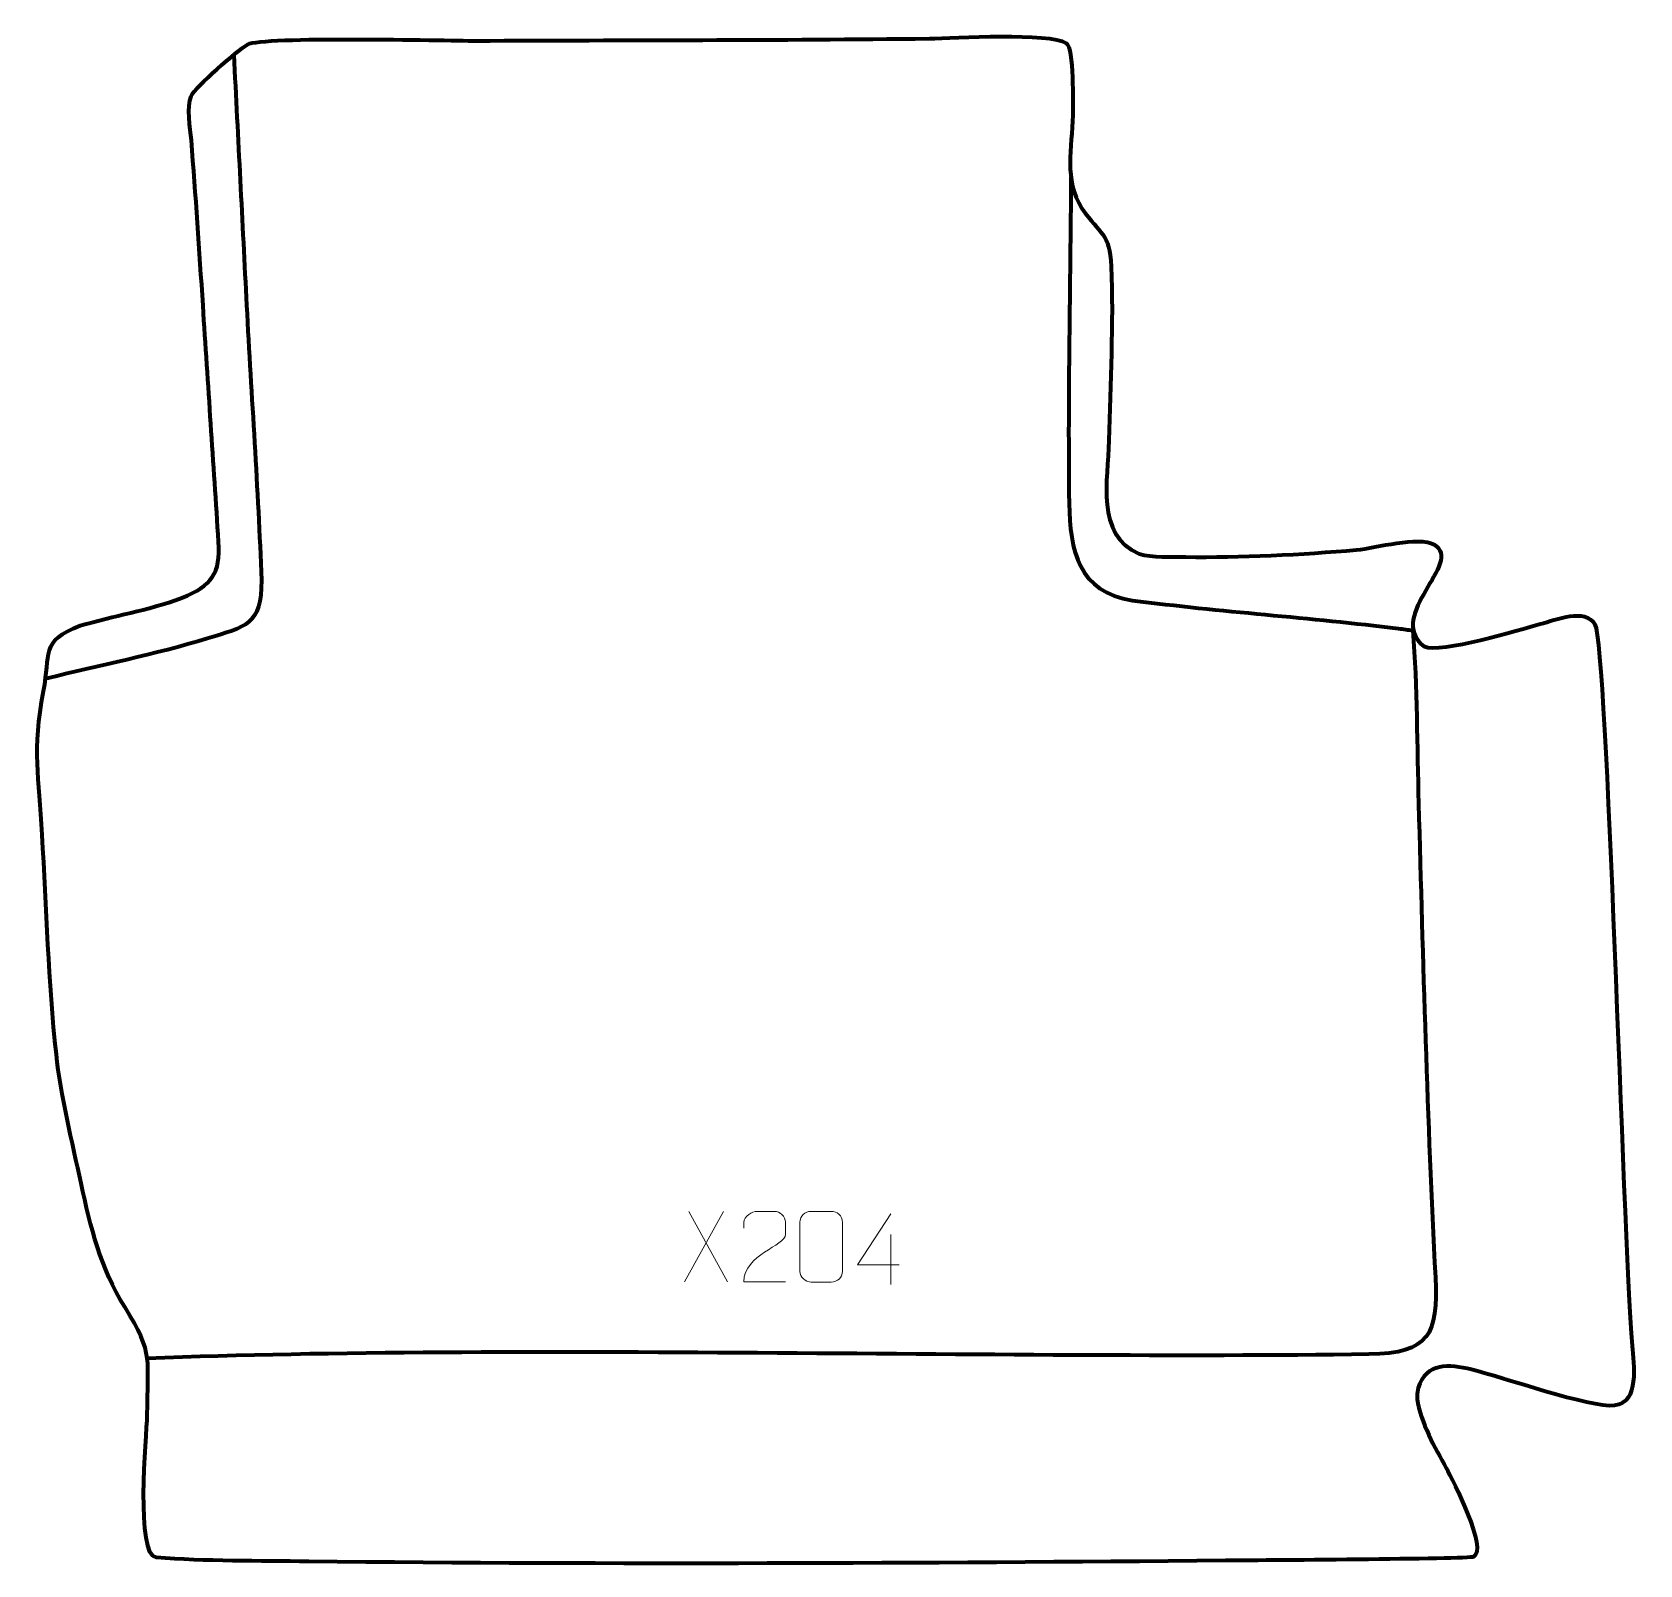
# Model space of a CAD drawing. Header units: millimetres. Extents: x -573 to -5, y 185 to 727.
import ezdxf

# ---------------------------------------------------------------- set-up
doc = ezdxf.new("R2010")
doc.units = ezdxf.units.MM
doc.header["$MEASUREMENT"] = 0
doc.layers.add('layer 2', color=7, linetype='Continuous')
doc.layers.add('layer 3', color=7, linetype='Continuous')

msp = doc.modelspace()

# ---------------------------------------------------------------- linework, layer by layer
at = {"layer": 'layer 2', "color": 142, "lineweight": 158}
for points, knots in [([(-502.086, 718.9037), (-500.5749, 689.352), (-499.0639, 659.8002), (-497.5528, 630.2483), (-497.5528, 630.2483), (-495.8136, 597.9495), (-493.5447, 565.2439), (-492.2522, 532.981), (-492.2522, 532.981), (-492.3321, 517.1126), (-497.6651, 516.6377), (-511.5038, 512.3775), (-511.5038, 512.3775), (-529.7888, 506.7486), (-549.8697, 502.8304), (-568.6411, 498.0983)], [0, 0, 0, 0, 0.2, 0.2, 0.2, 0.2, 0.4, 0.4, 0.4, 0.4, 0.6, 0.6, 0.6, 0.6, 1, 1, 1, 1]), ([(-205.9662, 675.6147), (-206.1648, 637.1322), (-207.1553, 598.6731), (-206.6136, 560.1873), (-206.6136, 560.1873), (-206.3717, 543.7348), (-203.1996, 528.4956), (-184.2277, 525.8869), (-184.2277, 525.8869), (-153.1194, 521.8527), (-121.3641, 519.8177), (-90.0911, 515.9407), (-90.0911, 515.9407), (-88.3932, 515.7302), (-86.7353, 515.4793), (-85.049, 515.1925), (-85.049, 515.1925), (-83.4956, 495.392), (-83.5869, 474.0273), (-83.0267, 454.0163), (-83.0267, 454.0163), (-81.4614, 398.1066), (-79.9909, 342.2299), (-77.0699, 286.3684), (-77.0699, 286.3684), (-76.1392, 266.127), (-79.1527, 259.471), (-100.5581, 259.1724), (-100.5581, 259.1724), (-232.8741, 257.3272), (-401.0831, 262.7537), (-532.6933, 257.7111)], [0, 0, 0, 0, 0.11111111, 0.11111111, 0.11111111, 0.11111111, 0.22222222, 0.22222222, 0.22222222, 0.22222222, 0.33333333, 0.33333333, 0.33333333, 0.33333333, 0.44444444, 0.44444444, 0.44444444, 0.44444444, 0.55555556, 0.55555556, 0.55555556, 0.55555556, 0.66666667, 0.66666667, 0.66666667, 0.66666667, 0.77777778, 0.77777778, 0.77777778, 0.77777778, 1, 1, 1, 1])]:
    msp.add_open_spline(points, degree=3, knots=knots, dxfattribs=at)
at = {"layer": 'layer 3', "color": 242, "lineweight": 158}
msp.add_open_spline([(-256.0257, 724.6537), (-309.4667, 724.023), (-362.9815, 724.1143), (-416.4362, 723.8592), (-416.4362, 723.8592), (-427.8573, 723.9143), (-491.9909, 725.5319), (-497.2052, 722.583), (-497.2052, 722.583), (-500.5303, 720.7026), (-515.8614, 707.2599), (-517.1361, 704.3109), (-517.1361, 704.3109), (-518.7742, 700.5206), (-517.5198, 692.9077), (-517.0599, 688.7467), (-517.0599, 688.7467), (-515.5407, 669.229), (-514.2195, 649.7005), (-512.9529, 630.1649), (-512.9529, 630.1649), (-511.1489, 602.2887), (-509.2338, 574.4198), (-507.4513, 546.5425), (-507.4513, 546.5425), (-506.7422, 535.4543), (-509.7883, 531.103), (-520.3914, 526.7886), (-520.3914, 526.7886), (-533.04, 522.1461), (-544.0221, 520.568), (-556.4645, 516.9433), (-556.4645, 516.9433), (-570.6959, 511.3563), (-566.6803, 507.0477), (-569.3523, 493.7078), (-569.3523, 493.7078), (-573.3883, 472.6337), (-571.0294, 463.7248), (-569.8288, 442.9356), (-569.8288, 442.9356), (-568.33, 416.9834), (-567.6113, 391.1105), (-564.8313, 365.2354), (-564.8313, 365.2354), (-563.2876, 351.1186), (-559.1582, 333.8694), (-556.0741, 319.7506), (-556.0741, 319.7506), (-552.6188, 303.9322), (-549.3434, 289.81), (-540.6367, 275.9498), (-540.6367, 275.9498), (-529.9893, 258.9642), (-532.7769, 257.1701), (-532.6535, 237.6688), (-532.6535, 237.6688), (-532.9844, 230.0207), (-536.8493, 187.8419), (-529.4272, 187.2377), (-529.4272, 187.2377), (-512.3888, 185.9039), (-492.7344, 186.0763), (-475.566, 185.8833), (-475.566, 185.8833), (-367.7347, 184.6713), (-259.1863, 185.2094), (-151.3383, 186.1691), (-151.3383, 186.1691), (-141.636, 186.2535), (-65.4397, 186.6922), (-63.6053, 187.4878), (-63.6053, 187.4878), (-58.3316, 189.7751), (-70.9219, 214.7401), (-73.2077, 218.8884), (-73.2077, 218.8884), (-77.1585, 226.059), (-82.4243, 235.1207), (-83.4604, 243.2782), (-83.4604, 243.2782), (-83.4604, 243.2782), (-83.5532, 244.4158), (-83.5532, 244.4158), (-83.5532, 244.4158), (-83.5393, 245.5973), (-83.4, 246.1713), (-83.1272, 247.2959), (-83.1272, 247.2959), (-80.3089, 256.3678), (-72.3115, 255.6063), (-64.2999, 253.7507), (-64.2999, 253.7507), (-53.411, 251.1378), (-22.1015, 239.9964), (-13.682, 241.0424), (-13.682, 241.0424), (-4.7469, 242.1526), (-6.9925, 255.606), (-7.5047, 262.1953), (-7.5047, 262.1953), (-10.8499, 305.2302), (-16.3236, 509.2639), (-20.6649, 517.3366), (-20.6649, 517.3366), (-23.9391, 523.4247), (-34.4177, 519.0035), (-39.8804, 517.5393), (-39.8804, 517.5393), (-47.3029, 515.4865), (-75.3118, 506.9413), (-81.0945, 509.6281), (-81.0945, 509.6281), (-95.0212, 520.5755), (-66.6802, 539.4271), (-77.5148, 545.5931), (-77.5148, 545.5931), (-83.1221, 548.7842), (-97.9454, 544.4148), (-104.9453, 543.7743), (-104.9453, 543.7743), (-123.7681, 542.0521), (-146.4786, 541.0622), (-165.3658, 541.2279), (-165.3658, 541.2279), (-170.1442, 541.2697), (-177.4869, 541.1208), (-181.8854, 542.3122), (-181.8854, 542.3122), (-197.4579, 549.2942), (-192.8519, 568.4682), (-192.5777, 582.3876), (-192.5777, 582.3876), (-192.1356, 602.4269), (-190.844, 624.144), (-191.748, 644.003), (-191.748, 644.003), (-192.2962, 656.0458), (-195.5625, 655.1786), (-202.1041, 664.568), (-202.1041, 664.568), (-208.6373, 674.8404), (-205.5638, 685.8475), (-205.3327, 697.5619), (-205.3327, 697.5619), (-205.2614, 701.1837), (-204.938, 721.2828), (-207.6107, 723.0548), (-207.6107, 723.0548), (-213.4187, 726.9055), (-247.2341, 724.8204), (-256.0257, 724.6537)], degree=3, knots=[0, 0, 0, 0, 0.02564103, 0.02564103, 0.02564103, 0.02564103, 0.05128205, 0.05128205, 0.05128205, 0.05128205, 0.07692308, 0.07692308, 0.07692308, 0.07692308, 0.1025641, 0.1025641, 0.1025641, 0.1025641, 0.12820513, 0.12820513, 0.12820513, 0.12820513, 0.15384615, 0.15384615, 0.15384615, 0.15384615, 0.17948718, 0.17948718, 0.17948718, 0.17948718, 0.20512821, 0.20512821, 0.20512821, 0.20512821, 0.23076923, 0.23076923, 0.23076923, 0.23076923, 0.25641026, 0.25641026, 0.25641026, 0.25641026, 0.28205128, 0.28205128, 0.28205128, 0.28205128, 0.30769231, 0.30769231, 0.30769231, 0.30769231, 0.33333333, 0.33333333, 0.33333333, 0.33333333, 0.35897436, 0.35897436, 0.35897436, 0.35897436, 0.38461538, 0.38461538, 0.38461538, 0.38461538, 0.41025641, 0.41025641, 0.41025641, 0.41025641, 0.43589744, 0.43589744, 0.43589744, 0.43589744, 0.46153846, 0.46153846, 0.46153846, 0.46153846, 0.48717949, 0.48717949, 0.48717949, 0.48717949, 0.51282051, 0.51282051, 0.51282051, 0.51282051, 0.53846154, 0.53846154, 0.53846154, 0.53846154, 0.56410256, 0.56410256, 0.56410256, 0.56410256, 0.58974359, 0.58974359, 0.58974359, 0.58974359, 0.61538462, 0.61538462, 0.61538462, 0.61538462, 0.64102564, 0.64102564, 0.64102564, 0.64102564, 0.66666667, 0.66666667, 0.66666667, 0.66666667, 0.69230769, 0.69230769, 0.69230769, 0.69230769, 0.71794872, 0.71794872, 0.71794872, 0.71794872, 0.74358974, 0.74358974, 0.74358974, 0.74358974, 0.76923077, 0.76923077, 0.76923077, 0.76923077, 0.79487179, 0.79487179, 0.79487179, 0.79487179, 0.82051282, 0.82051282, 0.82051282, 0.82051282, 0.84615385, 0.84615385, 0.84615385, 0.84615385, 0.87179487, 0.87179487, 0.87179487, 0.87179487, 0.8974359, 0.8974359, 0.8974359, 0.8974359, 0.92307692, 0.92307692, 0.92307692, 0.92307692, 0.94871795, 0.94871795, 0.94871795, 0.94871795, 1, 1, 1, 1], dxfattribs=at)
at = {"layer": 'layer 3', "color": 250, "lineweight": 9}
for points in [[(-328.8678, 309.7043), (-328.8678, 309.7043), (-342.6084, 284.8085), (-342.6084, 284.8085)], [(-341.1538, 309.7043), (-341.1538, 309.7043), (-327.4132, 284.7508), (-327.4132, 284.7508)], [(-269.6366, 301.5198), (-269.6366, 301.5198), (-269.6366, 283.8551), (-269.6366, 283.8551)]]:
    msp.add_open_spline(points, degree=3, dxfattribs=at)
for points, knots in [([(-306.9121, 284.7404), (-311.8265, 284.7407), (-316.7409, 284.7407), (-321.655, 284.7404), (-321.655, 284.7404), (-321.655, 294.6727), (-307.004, 297.3139), (-306.9121, 301.6242), (-306.9121, 301.6242), (-306.9124, 303.0483), (-306.9124, 304.472), (-306.9121, 305.8953), (-306.9121, 305.8953), (-306.929, 307.9724), (-309.0518, 309.6972), (-310.7228, 309.7145), (-310.7228, 309.7145), (-312.796, 309.7141), (-314.8689, 309.7141), (-316.9413, 309.7145), (-316.9413, 309.7145), (-318.7634, 309.731), (-321.5881, 307.9389), (-321.655, 305.8453), (-321.655, 305.8453), (-321.655, 305.8453), (-321.655, 303.7905), (-321.655, 303.7905)], [0, 0, 0, 0, 0.125, 0.125, 0.125, 0.125, 0.25, 0.25, 0.25, 0.25, 0.375, 0.375, 0.375, 0.375, 0.5, 0.5, 0.5, 0.5, 0.625, 0.625, 0.625, 0.625, 0.75, 0.75, 0.75, 0.75, 1, 1, 1, 1]), ([(-297.8643, 309.7268), (-295.4982, 309.7268), (-293.1317, 309.7268), (-290.7652, 309.7268), (-290.7652, 309.7268), (-288.7847, 309.7624), (-286.7587, 308.2681), (-286.7316, 305.826), (-286.7316, 305.826), (-286.732, 300.0686), (-286.732, 294.3108), (-286.7316, 288.5526), (-286.7316, 288.5526), (-286.8737, 286.225), (-288.5801, 284.7427), (-290.7652, 284.7319), (-290.7652, 284.7319), (-293.1376, 284.7323), (-295.51, 284.7323), (-297.882, 284.7319), (-297.882, 284.7319), (-299.8405, 284.6263), (-301.8469, 286.5142), (-301.8355, 288.5352), (-301.8355, 288.5352), (-301.8351, 294.3158), (-301.8351, 300.0961), (-301.8355, 305.8759), (-301.8355, 305.8759), (-301.8312, 308.0179), (-300.0541, 309.7404), (-297.8643, 309.7268)], [0, 0, 0, 0, 0.11111111, 0.11111111, 0.11111111, 0.11111111, 0.22222222, 0.22222222, 0.22222222, 0.22222222, 0.33333333, 0.33333333, 0.33333333, 0.33333333, 0.44444444, 0.44444444, 0.44444444, 0.44444444, 0.55555556, 0.55555556, 0.55555556, 0.55555556, 0.66666667, 0.66666667, 0.66666667, 0.66666667, 0.77777778, 0.77777778, 0.77777778, 0.77777778, 1, 1, 1, 1]), ([(-266.6925, 290.7587), (-266.6925, 290.7587), (-281.5142, 290.7587), (-281.5142, 290.7587), (-281.5142, 290.7587), (-281.5142, 290.7587), (-269.6366, 308.8292), (-269.6366, 308.8292)], [0, 0, 0, 0, 0.33333333, 0.33333333, 0.33333333, 0.33333333, 1, 1, 1, 1])]:
    msp.add_open_spline(points, degree=3, knots=knots, dxfattribs=at)

doc.saveas('drawing.dxf')
